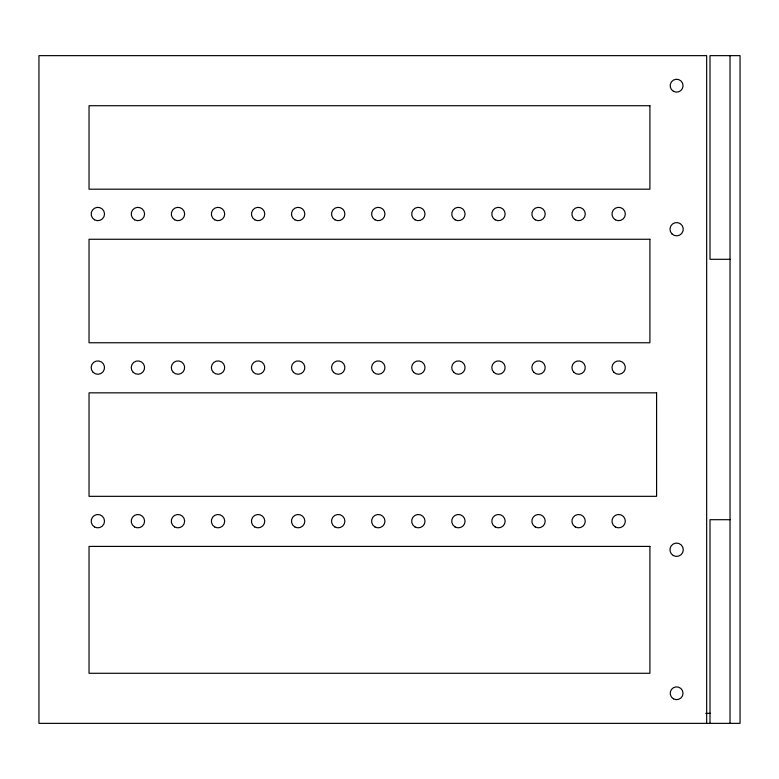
<?xml version="1.0" encoding="UTF-8"?>
<svg xmlns="http://www.w3.org/2000/svg" width="779" height="779" viewBox="0 0 779 779"><rect width="100%" height="100%" fill="white"/><g stroke="black" fill="none" stroke-linecap="round" stroke-linejoin="round"><path stroke-width="1.17" d="M730.03 259.3L710 259.3L710 55.64L740.05 55.64L740.05 723.36L38.95 723.36L38.95 55.64L706.66 55.64L706.66 723.36M730.03 519.7L710 519.7L710 723.36M705.706 713.34L710.575 713.34M730.03 55.64L730.03 723.36M649.91 105.72L89.03 105.72L89.03 189.19L649.91 189.19L649.91 105.72M649.91 239.26L89.03 239.26L89.03 342.76L649.91 342.76L649.91 239.26M656.59 392.84L89.03 392.84L89.03 496.33L656.59 496.33L656.59 392.84M649.91 546.41L89.03 546.41L89.03 673.28L649.91 673.28L649.91 546.41M673.397 91.279A6.446 6.446 0 0 0 683.066 85.69A6.446 6.446 0 0 0 673.397 80.101A6.446 6.446 0 0 0 673.397 91.279M671.926 233.895A6.631 6.631 0 0 0 683.027 230.925A6.631 6.631 0 0 0 674.896 222.794A6.631 6.631 0 0 0 671.926 233.895M673.416 698.812A6.407 6.407 0 0 0 683.027 693.261A6.407 6.407 0 0 0 673.416 687.721A6.407 6.407 0 0 0 673.416 698.812M673.28 555.534A6.68 6.68 0 0 0 683.29 549.75A6.68 6.68 0 0 0 673.28 543.966A6.68 6.68 0 0 0 673.28 555.534M94.502 219.795A6.68 6.68 0 0 0 104.522 214.011A6.68 6.68 0 0 0 94.502 208.227A6.68 6.68 0 0 0 94.502 219.795M134.572 219.795A6.68 6.68 0 0 0 144.582 214.011A6.68 6.68 0 0 0 134.572 208.227A6.68 6.68 0 0 0 134.572 219.795M174.632 219.795A6.68 6.68 0 0 0 184.652 214.011A6.68 6.68 0 0 0 174.632 208.227A6.68 6.68 0 0 0 174.632 219.795M214.692 219.795A6.68 6.68 0 0 0 224.712 214.011A6.68 6.68 0 0 0 214.692 208.227A6.68 6.68 0 0 0 214.692 219.795M254.762 219.795A6.68 6.68 0 0 0 264.772 214.011A6.68 6.68 0 0 0 254.762 208.227A6.68 6.68 0 0 0 254.762 219.795M294.822 219.795A6.68 6.68 0 0 0 304.832 214.011A6.68 6.68 0 0 0 294.822 208.227A6.68 6.68 0 0 0 294.822 219.795M334.882 219.795A6.68 6.68 0 0 0 344.902 214.011A6.68 6.68 0 0 0 334.882 208.227A6.68 6.68 0 0 0 334.882 219.795M374.942 219.795A6.68 6.68 0 0 0 384.962 214.011A6.68 6.68 0 0 0 374.942 208.227A6.68 6.68 0 0 0 374.942 219.795M415.012 219.795A6.68 6.68 0 0 0 425.022 214.011A6.68 6.68 0 0 0 415.012 208.227A6.68 6.68 0 0 0 415.012 219.795M455.072 219.795A6.68 6.68 0 0 0 465.092 214.011A6.68 6.68 0 0 0 455.072 208.227A6.68 6.68 0 0 0 455.072 219.795M495.132 219.795A6.68 6.68 0 0 0 505.152 214.011A6.68 6.68 0 0 0 495.132 208.227A6.68 6.68 0 0 0 495.132 219.795M535.202 219.795A6.68 6.68 0 0 0 545.212 214.011A6.68 6.68 0 0 0 535.202 208.227A6.68 6.68 0 0 0 535.202 219.795M575.262 219.795A6.68 6.68 0 0 0 585.272 214.011A6.68 6.68 0 0 0 575.262 208.227A6.68 6.68 0 0 0 575.262 219.795M615.322 219.795A6.68 6.68 0 0 0 625.342 214.011A6.68 6.68 0 0 0 615.322 208.227A6.68 6.68 0 0 0 615.322 219.795M613.94 372.313A6.68 6.68 0 0 0 625.109 369.314A6.68 6.68 0 0 0 616.929 361.135A6.68 6.68 0 0 0 613.94 372.313M573.88 372.313A6.68 6.68 0 0 0 585.048 369.314A6.68 6.68 0 0 0 576.869 361.135A6.68 6.68 0 0 0 573.88 372.313M533.819 372.313A6.68 6.68 0 0 0 544.988 369.314A6.68 6.68 0 0 0 536.809 361.135A6.68 6.68 0 0 0 533.819 372.313M493.75 372.313A6.68 6.68 0 0 0 504.919 369.314A6.68 6.68 0 0 0 496.749 361.135A6.68 6.68 0 0 0 493.75 372.313M453.69 372.313A6.68 6.68 0 0 0 464.859 369.314A6.68 6.68 0 0 0 456.679 361.135A6.68 6.68 0 0 0 453.69 372.313M413.63 372.313A6.68 6.68 0 0 0 424.798 369.314A6.68 6.68 0 0 0 416.619 361.135A6.68 6.68 0 0 0 413.63 372.313M373.56 372.313A6.68 6.68 0 0 0 384.738 369.314A6.68 6.68 0 0 0 376.559 361.135A6.68 6.68 0 0 0 373.56 372.313M333.5 372.313A6.68 6.68 0 0 0 344.669 369.314A6.68 6.68 0 0 0 336.489 361.135A6.68 6.68 0 0 0 333.5 372.313M293.44 372.313A6.68 6.68 0 0 0 304.608 369.314A6.68 6.68 0 0 0 296.429 361.135A6.68 6.68 0 0 0 293.44 372.313M253.379 372.313A6.68 6.68 0 0 0 264.548 369.314A6.68 6.68 0 0 0 256.369 361.135A6.68 6.68 0 0 0 253.379 372.313M213.31 372.313A6.68 6.68 0 0 0 224.479 369.314A6.68 6.68 0 0 0 216.309 361.135A6.68 6.68 0 0 0 213.31 372.313M173.25 372.313A6.68 6.68 0 0 0 184.419 369.314A6.68 6.68 0 0 0 176.239 361.135A6.68 6.68 0 0 0 173.25 372.313M133.19 372.313A6.68 6.68 0 0 0 144.358 369.314A6.68 6.68 0 0 0 136.179 361.135A6.68 6.68 0 0 0 133.19 372.313M93.12 372.313A6.68 6.68 0 0 0 104.298 369.314A6.68 6.68 0 0 0 96.119 361.135A6.68 6.68 0 0 0 93.12 372.313M615.322 526.945A6.68 6.68 0 0 0 625.342 521.161A6.68 6.68 0 0 0 615.322 515.377A6.68 6.68 0 0 0 615.322 526.945M575.262 526.945A6.68 6.68 0 0 0 585.272 521.161A6.68 6.68 0 0 0 575.262 515.377A6.68 6.68 0 0 0 575.262 526.945M535.202 526.945A6.68 6.68 0 0 0 545.212 521.161A6.68 6.68 0 0 0 535.202 515.377A6.68 6.68 0 0 0 535.202 526.945M495.132 526.945A6.68 6.68 0 0 0 505.152 521.161A6.68 6.68 0 0 0 495.132 515.377A6.68 6.68 0 0 0 495.132 526.945M455.072 526.945A6.68 6.68 0 0 0 465.092 521.161A6.68 6.68 0 0 0 455.072 515.377A6.68 6.68 0 0 0 455.072 526.945M415.012 526.945A6.68 6.68 0 0 0 425.022 521.161A6.68 6.68 0 0 0 415.012 515.377A6.68 6.68 0 0 0 415.012 526.945M374.942 526.945A6.68 6.68 0 0 0 384.962 521.161A6.68 6.68 0 0 0 374.942 515.377A6.68 6.68 0 0 0 374.942 526.945M334.882 526.945A6.68 6.68 0 0 0 344.902 521.161A6.68 6.68 0 0 0 334.882 515.377A6.68 6.68 0 0 0 334.882 526.945M294.822 526.945A6.68 6.68 0 0 0 304.832 521.161A6.68 6.68 0 0 0 294.822 515.377A6.68 6.68 0 0 0 294.822 526.945M254.762 526.945A6.68 6.68 0 0 0 264.772 521.161A6.68 6.68 0 0 0 254.762 515.377A6.68 6.68 0 0 0 254.762 526.945M214.692 526.945A6.68 6.68 0 0 0 224.712 521.161A6.68 6.68 0 0 0 214.692 515.377A6.68 6.68 0 0 0 214.692 526.945M174.632 526.945A6.68 6.68 0 0 0 184.652 521.161A6.68 6.68 0 0 0 174.632 515.377A6.68 6.68 0 0 0 174.632 526.945M134.572 526.945A6.68 6.68 0 0 0 144.582 521.161A6.68 6.68 0 0 0 134.572 515.377A6.68 6.68 0 0 0 134.572 526.945M94.502 526.945A6.68 6.68 0 0 0 104.522 521.161A6.68 6.68 0 0 0 94.502 515.377A6.68 6.68 0 0 0 94.502 526.945"/></g></svg>
